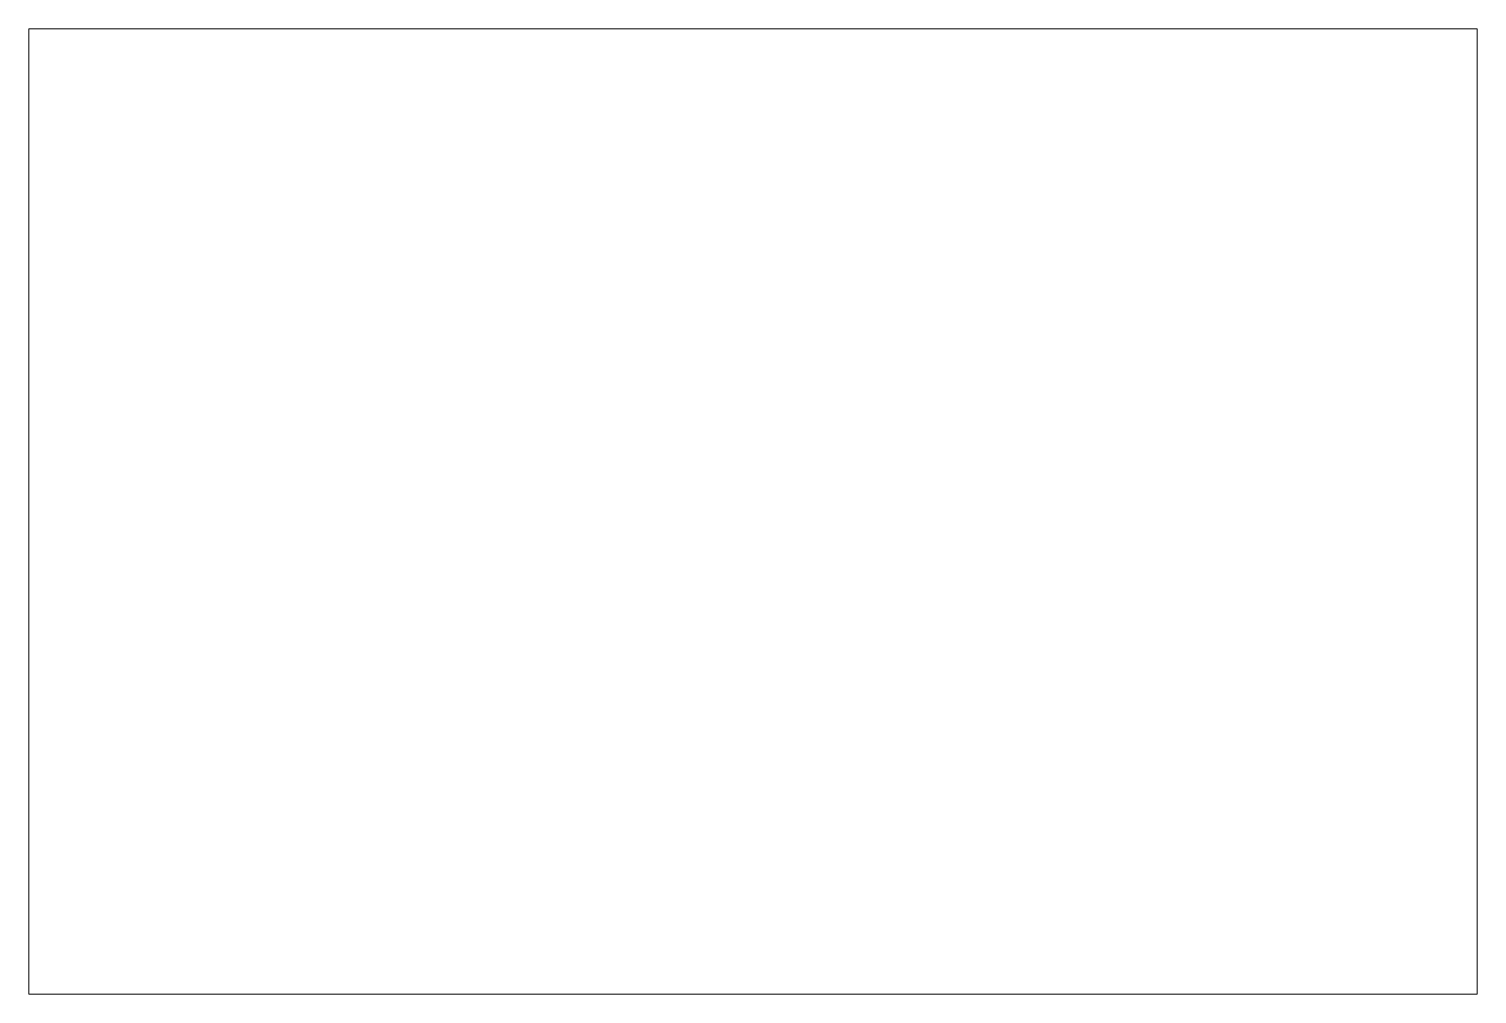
# Model space of a CAD drawing. Header units: millimetres. Extents: x -123 to 57, y -22 to 98.
import ezdxf

# ---------------------------------------------------------------- set-up
doc = ezdxf.new("R2010")
doc.units = ezdxf.units.MM
doc.header["$MEASUREMENT"] = 0
doc.layers.add('layer 1', color=7, linetype='Continuous')

msp = doc.modelspace()

# ---------------------------------------------------------------- linework, layer by layer
at = {"layer": 'layer 1', "color": 250, "lineweight": 20}
msp.add_lwpolyline([(-123.0548, -22.149), (56.9452, -22.149), (56.9452, 97.851), (-123.0548, 97.851), (-123.0548, -22.149)], close=True, dxfattribs=at)

doc.saveas('drawing.dxf')
